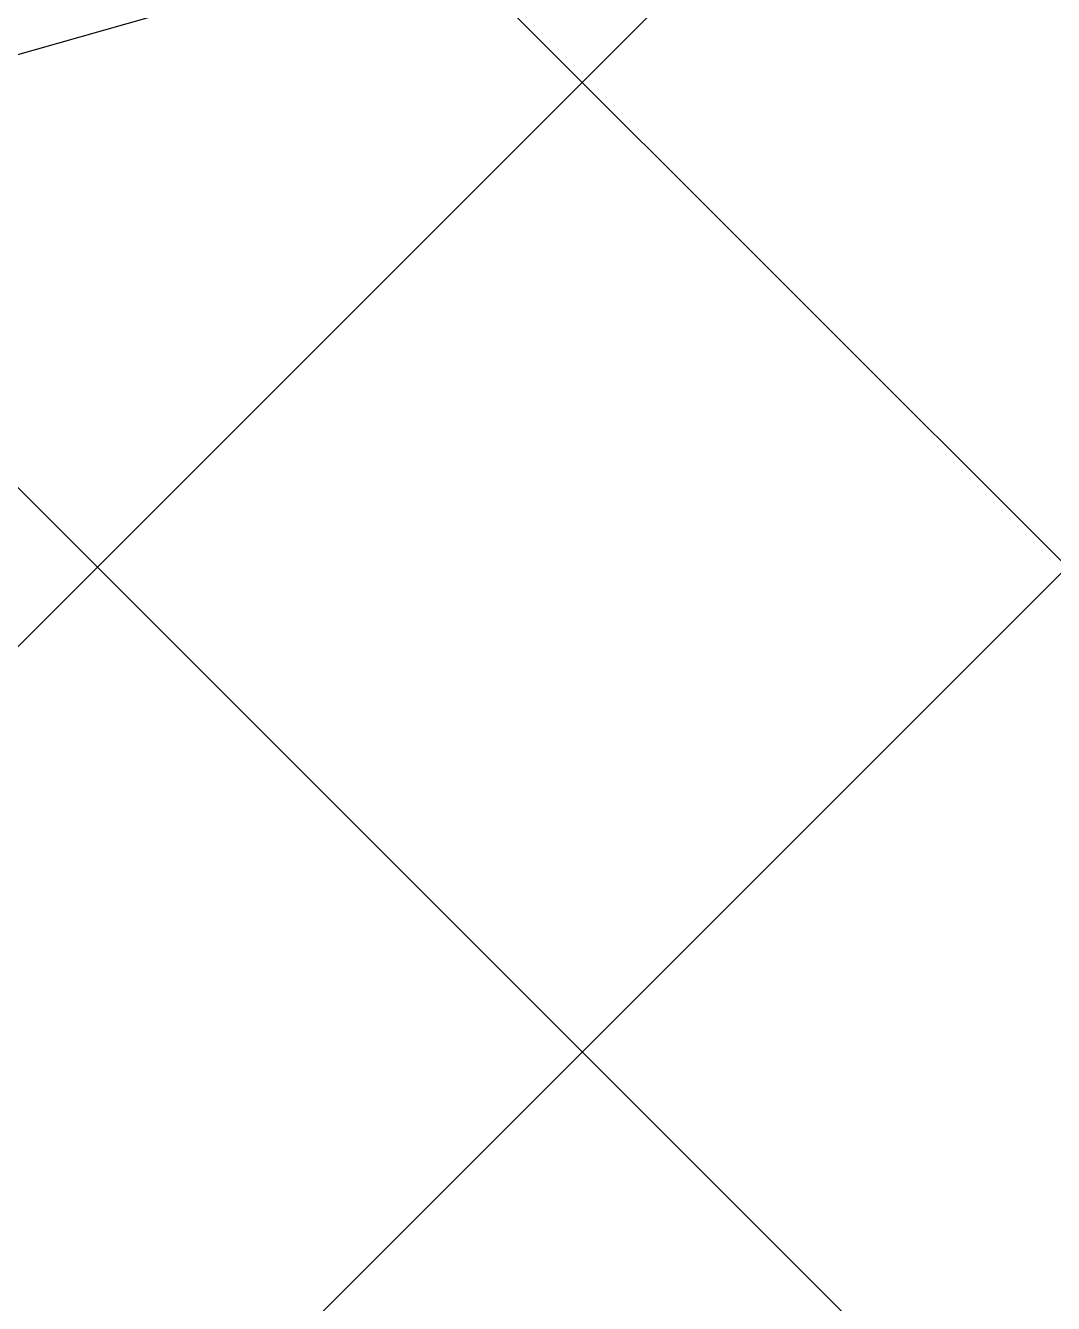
# Model space of a CAD drawing. Header units: millimetres. Extents: x 648844 to 649530, y 1246379 to 1246752.
# Drawn here: x 649242.568 to 649246.316, y 1246534.483 to 1246539.143 of the extents above; entities that cross this region are included whole.
import ezdxf

# ---------------------------------------------------------------- set-up
doc = ezdxf.new("R2010")
doc.units = ezdxf.units.MM
doc.header["$LTSCALE"] = 20
doc.header["$MEASUREMENT"] = 0
doc.layers.get('0').update_dxf_attribs({"linetype": 'CONTINUOUS'})
doc.layers.add('CONT-MNR2', color=9, linetype='CONTINUOUS')

# ---------------------------------------------------------------- blocks, each defined once
blk = doc.blocks.new('*U3728')
at = {"layer": 'CONT-MNR2', "elevation": 34, "flags": 128}
blk.add_lwpolyline([(646570.8442292566, 1246786.019359684), (646570.5169490661, 1246787.407324705), (646570.1046296506, 1246788.748539238), (646569.605493075, 1246789.964566572), (646569.1424806867, 1246790.794544183), (646568.7574638515, 1246791.30734684), (646568.4825928262, 1246791.587574039), (646568.3396567027, 1246791.707312786), (646568.1929592756, 1246791.816612406), (646567.8883281896, 1246792.015637935), (646567.4047294668, 1246792.267386234), (646566.7142083533, 1246792.521713309), (646565.7862047764, 1246792.721767164), (646564.7973314358, 1246792.807548806), (646563.7595757103, 1246792.796927279), (646562.684924978, 1246792.707771627), (646561.5853666177, 1246792.557950892), (646560.4728880075, 1246792.36533412), (646559.3594765259, 1246792.147790353), (646558.2571195515, 1246791.923188635), (646557.1597660662, 1246791.679122811), (646555.8923789854, 1246791.357086781), (646554.5115122041, 1246790.96639268)], dxfattribs=at)

msp = doc.modelspace()

# ---------------------------------------------------------------- hatches: boundary and pattern name
h = msp.add_hatch()
h.set_pattern_fill('ANSI37', color=4, scale=20, style=0)
h.set_pattern_definition([(45, (-526.4316489867633, -3378.367883687839), (-1.767766952966369, 1.767766952966369), []), (135, (-526.4316489867633, -3378.367883687839), (-1.767766952966369, -1.767766952966369), [])])
h.paths.add_polyline_path([(649227.1070225898, 1246567.94119936), (649231.6771613231, 1246532.207660218), (649229.0601248409, 1246515.25948995), (649314.6874600542, 1246516.703207979), (649306.9879679593, 1246570.059864507)])
h.paths.add_polyline_path([(649257.7023071024, 1246528.978252781), (649287.2058541841, 1246528.978252781), (649287.2058541841, 1246534.492441051), (649257.7023071024, 1246534.492441051)], flags=24)

# ---------------------------------------------------------------- block references
at = {"layer": 'CONT-MNR2'}
msp.add_blockref('*U3728', (2687.306187323644, -252.1344165771734), dxfattribs=at)

doc.saveas('drawing.dxf')
